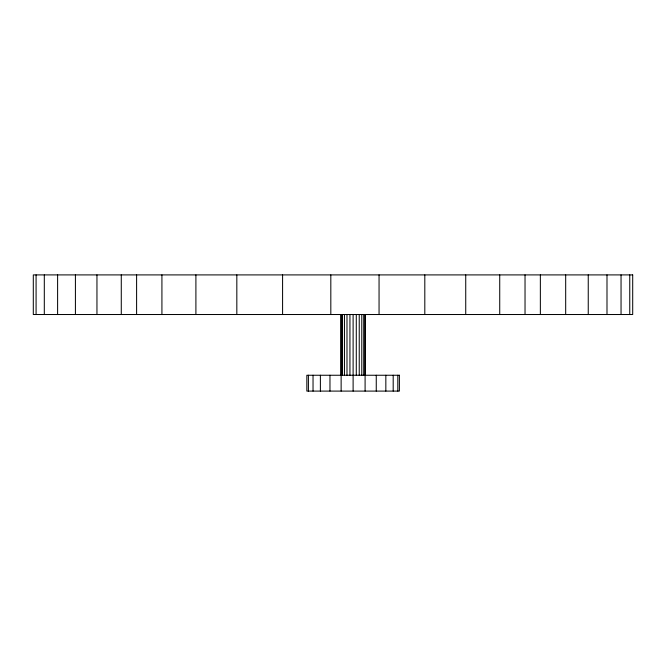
<?xml version="1.0" encoding="UTF-8"?>
<svg xmlns="http://www.w3.org/2000/svg" width="666" height="666" viewBox="0 0 666 666"><rect width="100%" height="100%" fill="white"/><g stroke="black" fill="none" stroke-linecap="round" stroke-linejoin="round"><path stroke-width="1" d="M629.753 274.908L629.753 314.519M621.045 274.908L621.045 314.519M606.992 274.908L606.992 314.519M588.245 274.908L588.245 314.519M565.684 274.908L565.684 314.519M540.359 274.908L540.359 314.519M525.033 274.908L525.033 314.519M499.725 274.908L499.725 314.519M465.734 274.908L465.734 314.519M424.808 274.908L424.808 314.519M397.818 375.249L397.818 391.092M393.19 375.249L393.19 391.092M385.839 375.249L385.839 391.092M379.054 274.908L379.054 314.519M376.257 375.249L376.257 391.092M365.368 314.519L365.368 375.249M365.093 375.249L365.093 391.092M364.951 314.519L364.951 375.249M363.728 314.519L363.728 375.249M361.78 314.519L361.78 375.249M359.24 314.519L359.24 375.249M356.285 314.519L356.285 375.249M353.113 314.519L353.113 391.092M349.941 314.519L349.941 375.249M346.986 314.519L346.986 375.249M344.447 314.519L344.447 375.249M342.499 314.519L342.499 375.249M341.275 314.519L341.275 375.249M341.134 375.249L341.134 391.092M340.859 314.519L340.859 375.249M330.819 274.908L330.819 314.519M329.97 375.249L329.97 391.092M320.388 375.249L320.388 391.092M313.037 375.249L313.037 391.092M308.408 375.249L308.408 391.092M282.584 274.908L282.584 314.519M236.83 274.908L236.83 314.519M195.904 274.908L195.904 314.519M161.921 274.908L161.921 314.519M136.605 274.908L136.605 314.519M121.279 274.908L121.279 314.519M96.953 274.908L96.953 314.519M75.416 274.908L75.416 314.519M57.609 274.908L57.609 314.519M44.306 274.908L44.306 314.519M36.081 274.908L36.081 314.519M632.7 274.908L33.3 274.908L33.3 314.519L632.7 314.519L632.7 274.908M399.392 375.249L306.835 375.249L306.835 391.092L399.392 391.092L399.392 375.249"/></g></svg>
